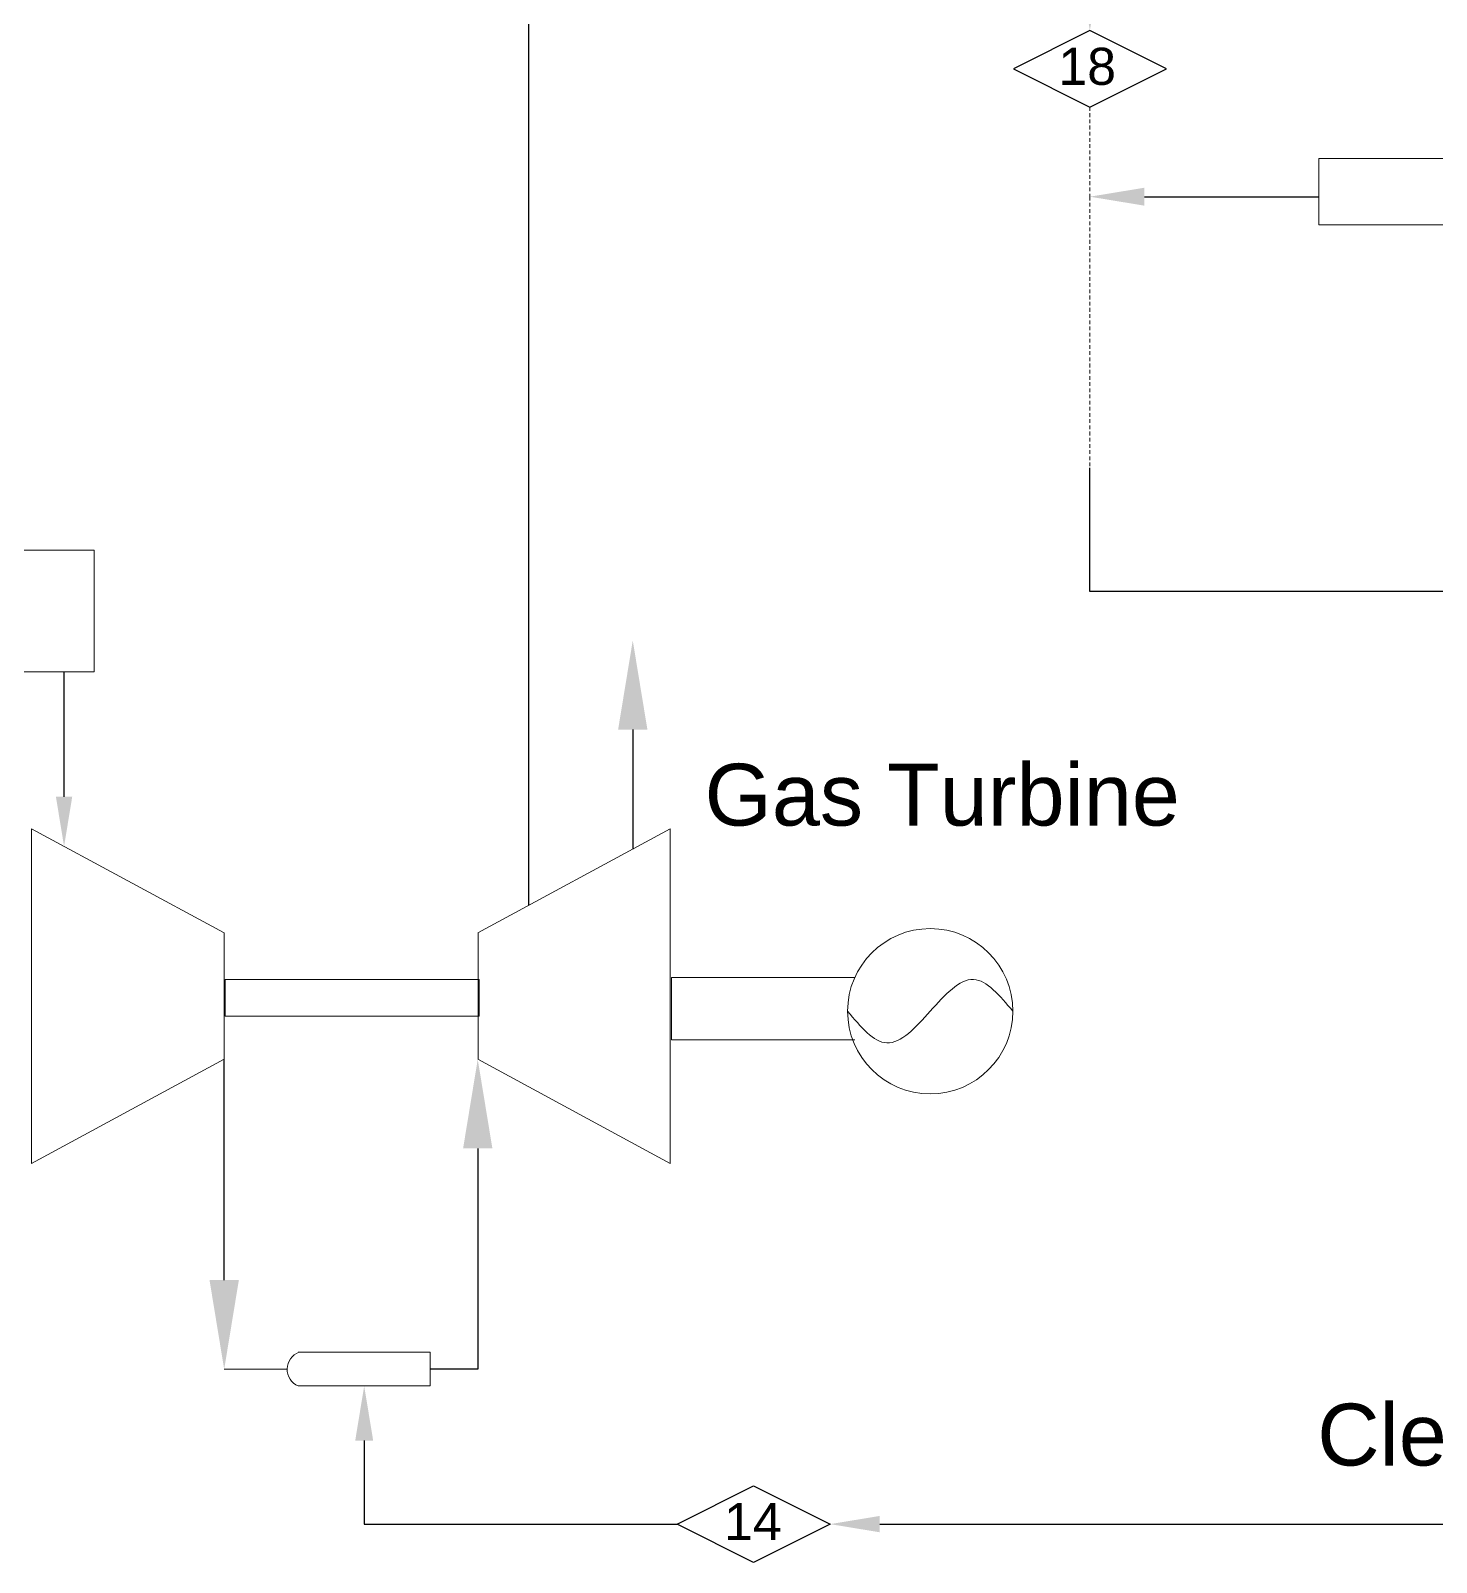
# Model space of a CAD drawing. Header units: millimetres. Extents: x 0 to 796, y 0 to 327.
# Drawn here: x 244.8 to 301.7, y 161.5 to 223.5 of the extents above; entities that cross this region are included whole.
import ezdxf
from ezdxf import colors
from ezdxf.entities.mleader import LeaderData, LeaderLine
from ezdxf.enums import TextEntityAlignment as Align
from ezdxf.math import Vec2, Vec3

# ---------------------------------------------------------------- set-up
doc = ezdxf.new("R2010")
doc.units = ezdxf.units.MM
doc.header["$LTSCALE"] = 0.25
doc.header["$MEASUREMENT"] = 0
doc.linetypes.add('ACAD_ISO02W100', pattern=[15, 12, -3])
doc.styles.get("Standard").update_dxf_attribs({"font": 'arial.ttf', "height": 1.5})

# ---------------------------------------------------------------- blocks, each defined once
blk = doc.blocks.new('DIM')
blk.add_lwpolyline([(0, 0), (3.092, 1.546), (6.185, 0), (3.092, -1.546)], close=True)
blk.add_attdef('1', text='', height=2.5).set_placement((2.878, -1.191), align=Align.CENTER)

msp = doc.modelspace()

# ---------------------------------------------------------------- linework, layer by layer
at = {"linetype": 'ACAD_ISO02W100', "lineweight": 9, "ltscale": 0.05}
for p, q in [((287.658, 220.359), (287.658, 216.737)), ((287.658, 216.737), (287.658, 205.77))]:
    msp.add_line(p, q, dxfattribs=at)
at = {"lineweight": 9}
for p, q in [((244.87, 191.178), (252.656, 186.972)), ((244.87, 191.178), (244.87, 177.653)), ((270.695, 191.178), (262.908, 186.972)), ((270.695, 191.178), (270.695, 177.653)), ((252.656, 186.972), (252.656, 181.859)), ((262.93, 186.972), (262.93, 181.859)), ((278.154, 185.169), (270.747, 185.169)), ((270.747, 185.169), (270.747, 182.643)), ((270.747, 182.643), (278.154, 182.643)), ((244.87, 177.653), (252.656, 181.859)), ((270.695, 177.653), (262.908, 181.859)), ((255.645, 170.023), (260.988, 170.023)), ((260.988, 170.023), (260.988, 168.651)), ((252.656, 169.326), (255.203, 169.326)), ((255.645, 168.651), (260.988, 168.651))]:
    msp.add_line(p, q, dxfattribs=at)
for points in [[(305.143, 218.278), (296.911, 218.278), (296.911, 215.597), (305.143, 215.597)], [(235.677, 202.439), (247.402, 202.439), (247.402, 197.526), (235.677, 197.526)], [(252.693, 183.602), (262.964, 183.602), (262.964, 185.092), (252.693, 185.092)]]:
    msp.add_lwpolyline(points, close=True, dxfattribs=at)
msp.add_circle((281.203, 183.804), 3.341, dxfattribs=at)
msp.add_arc((255.939, 169.326), 0.736, 110.77177, 246.44806, dxfattribs=at)
for points in [[(284.544, 183.804), (282.955, 185.088), (281.203, 183.804)], [(277.863, 183.804), (279.451, 182.521), (281.203, 183.804)]]:
    msp.add_spline(points, degree=3, dxfattribs=at)

# ---------------------------------------------------------------- block references
ref = msp.add_blockref('DIM', (290.751, 221.905), dxfattribs=dict(at, xscale=-1))
ref.add_attrib('1', '18', dxfattribs={"height": 1.5}).set_placement((287.551, 221.259), align=Align.CENTER)
ref = msp.add_blockref('DIM', (270.971, 163.066), dxfattribs=at)
ref.add_attrib('1', '14', dxfattribs={"height": 1.5}).set_placement((274.034, 162.419), align=Align.CENTER)

# ---------------------------------------------------------------- texts
at = {"lineweight": 9, "char_height": 2.5, "attachment_point": 1}
for s, width, gutter_width, insert in [('Gas Turbine', 24.0647, 7.5, (272.082, 193.81)), ('Clean Syngas', 22.80099, 1, (296.852, 167.936))]:
    msp.add_mtext_dynamic_manual_height_columns(s, width=width, gutter_width=gutter_width, heights=[0], dxfattribs=dict(at, insert=insert))

# ---------------------------------------------------------------- leaders
at = {"lineweight": 9}
ml = msp.add_multileader_mtext('Standard', dxfattribs=at)
ml.set_content('')
ml.set_leader_properties()
ml.build(insert=Vec2(0, 0))
ml.multileader.update_dxf_attribs({"has_dogleg": 0, "dogleg_length": 0, "arrow_head_size": 2.005})
ctx = ml.context
ctx.base_point, ctx.char_height, ctx.arrow_head_size, ctx.landing_gap_size, ctx.plane_origin = Vec3(264.96, 229.653), 0.18, 2.005, 0.09, Vec3(213.25, 228.664)
notes = []
notes.append((ctx, [(0, (1, 1, 0), (264.96, 188.081), (1, 0), 0, [(0, [(213.25, 228.664), (264.96, 228.664)], 0, [])])]))
ctx.mtext, ml.multileader.dxf.content_type = None, 0
at = {"linetype": 'ACAD_ISO02W100', "lineweight": 9, "ltscale": 0.05}
ml = msp.add_multileader_mtext('Standard', dxfattribs=at)
ml.set_content('')
ml.set_leader_properties()
ml.build(insert=Vec2(0, 0))
ml.multileader.update_dxf_attribs({"has_dogleg": 0, "dogleg_length": 0, "arrow_head_size": 2.205})
ctx = ml.context
ctx.base_point, ctx.char_height, ctx.arrow_head_size, ctx.landing_gap_size, ctx.plane_origin = Vec3(287.658, 226.678), 0.198, 2.205, 0.099, Vec3(287.658, 205.77)
ctx.text_align_type = 2
notes.append((ctx, [(0, (1, 1, 0), (287.658, 226.678), (1, 0), 0, [(0, [(287.658, 223.451)], 0, [])])]))
ctx.mtext, ml.multileader.dxf.content_type = None, 0
ml = msp.add_multileader_mtext('Standard', dxfattribs=at)
ml.set_content('')
ml.set_leader_properties()
ml.build(insert=Vec2(0, 0))
ml.multileader.update_dxf_attribs({"has_dogleg": 0, "dogleg_length": 0, "arrow_head_size": 2.205})
ctx = ml.context
ctx.base_point, ctx.char_height, ctx.arrow_head_size, ctx.landing_gap_size, ctx.plane_origin = Vec3(296.911, 216.737), 0.198, 2.205, 0.099, Vec3(287.658, 209.443)
ctx.text_align_type = 2
notes.append((ctx, [(1, (1, 1, 0), (296.911, 216.737), (1, 0), 0, [(0, [(287.658, 216.737)], 0, [])])]))
ctx.mtext, ml.multileader.dxf.content_type = None, 0
ml = msp.add_multileader_mtext('Standard', dxfattribs=at)
ml.set_content('')
ml.set_leader_properties()
ml.build(insert=Vec2(0, 0))
ml.multileader.update_dxf_attribs({"has_dogleg": 0, "dogleg_length": 0, "arrow_head_size": 2.005})
ctx = ml.context
ctx.base_point, ctx.char_height, ctx.arrow_head_size, ctx.landing_gap_size, ctx.plane_origin = Vec3(287.658, 200.77), 0.18, 2.005, 0.09, Vec3(351.721, 200.77)
notes.append((ctx, [(1, (1, 1, 0), (287.658, 205.77), (1, 0), 0, [(0, [(351.721, 200.77), (287.658, 200.77)], 0, [])])]))
ctx.mtext, ml.multileader.dxf.content_type = None, 0
at = {"lineweight": 9}
ml = msp.add_multileader_mtext('Standard', dxfattribs=at)
ml.set_content('')
ml.set_leader_properties()
ml.build(insert=Vec2(0, 0))
ml.multileader.update_dxf_attribs({"has_dogleg": 0, "dogleg_length": 0, "arrow_head_size": 3.605})
ctx = ml.context
ctx.base_point, ctx.char_height, ctx.arrow_head_size, ctx.landing_gap_size, ctx.plane_origin = Vec3(269.176, 190.358), 0.324, 3.605, 0.162, Vec3(322.383, 217.799)
notes.append((ctx, [(0, (1, 1, 0), (269.176, 190.358), (1, 0), 0, [(0, [(269.176, 198.794)], 0, [])])]))
ctx.mtext, ml.multileader.dxf.content_type = None, 0
ml = msp.add_multileader_mtext('Standard', dxfattribs=at)
ml.set_content('')
ml.set_leader_properties()
ml.build(insert=Vec2(0, 0))
ml.multileader.update_dxf_attribs({"has_dogleg": 0, "dogleg_length": 0, "arrow_head_size": 2.005})
ctx = ml.context
ctx.base_point, ctx.char_height, ctx.arrow_head_size, ctx.landing_gap_size, ctx.plane_origin = Vec3(246.182, 197.526), 0.18, 2.005, 0.09, Vec3(246.182, 190.469)
notes.append((ctx, [(0, (1, 1, 0), (246.182, 197.526), (1, 0), 0, [(0, [(246.182, 190.469)], 0, [])])]))
ctx.mtext, ml.multileader.dxf.content_type = None, 0
ml = msp.add_multileader_mtext('Standard', dxfattribs=at)
ml.set_content('')
ml.set_leader_properties()
ml.build(insert=Vec2(0, 0))
ml.multileader.update_dxf_attribs({"has_dogleg": 0, "dogleg_length": 0, "arrow_head_size": 3.605})
ctx = ml.context
ctx.base_point, ctx.char_height, ctx.arrow_head_size, ctx.landing_gap_size, ctx.plane_origin = Vec3(252.656, 181.859), 0.324, 3.605, 0.162, Vec3(305.863, 169.326)
notes.append((ctx, [(0, (1, 1, 0), (252.656, 181.859), (1, 0), 0, [(0, [(252.656, 169.326)], 0, [])])]))
ctx.mtext, ml.multileader.dxf.content_type = None, 0
ml = msp.add_multileader_mtext('Standard', dxfattribs=at)
ml.set_content('')
ml.set_leader_properties()
ml.build(insert=Vec2(0, 0))
ml.multileader.update_dxf_attribs({"has_dogleg": 0, "dogleg_length": 0, "arrow_head_size": 3.605})
ctx = ml.context
ctx.base_point, ctx.char_height, ctx.arrow_head_size, ctx.landing_gap_size, ctx.plane_origin = Vec3(260.988, 169.337), 0.324, 3.605, 0.162, Vec3(316.115, 181.859)
notes.append((ctx, [(0, (1, 1, 0), (260.988, 169.337), (-1, 0), 0, [(0, [(262.908, 181.859), (262.908, 169.337)], 0, [])])]))
ctx.mtext, ml.multileader.dxf.content_type = None, 0
ml = msp.add_multileader_mtext('Standard', dxfattribs=at)
ml.set_content('')
ml.set_leader_properties()
ml.build(insert=Vec2(0, 0))
ml.multileader.update_dxf_attribs({"has_dogleg": 0, "dogleg_length": 0, "arrow_head_size": 2.205})
ctx = ml.context
ctx.base_point, ctx.char_height, ctx.arrow_head_size, ctx.landing_gap_size, ctx.plane_origin = Vec3(270.971, 163.066), 0.198, 2.205, 0.099, Vec3(290.868, 184.185)
notes.append((ctx, [(0, (1, 1, 0), (270.971, 163.066), (1, 0), 0, [(0, [(258.317, 168.651), (258.317, 163.066)], 0, [])])]))
ctx.mtext, ml.multileader.dxf.content_type = None, 0
ml = msp.add_multileader_mtext('Standard', dxfattribs=at)
ml.set_content('')
ml.set_leader_properties()
ml.build(insert=Vec2(0, 0))
ml.multileader.update_dxf_attribs({"has_dogleg": 0, "dogleg_length": 0, "arrow_head_size": 2.005})
ctx = ml.context
ctx.base_point, ctx.char_height, ctx.arrow_head_size, ctx.landing_gap_size, ctx.plane_origin = Vec3(310.453, 167.033), 0.18, 2.005, 0.09, Vec3(279.227, 163.066)
notes.append((ctx, [(0, (1, 1, 0), (309.707, 163.066), (1, 0), 0, [(0, [(277.155, 163.066)], 0, [])])]))
ctx.mtext, ml.multileader.dxf.content_type = None, 0
for ctx, leaders in notes:
    for number, flags, end, landing, length, lines in leaders:
        leader = LeaderData()
        leader.index, (leader.has_last_leader_line, leader.has_dogleg_vector, leader.attachment_direction) = number, flags
        leader.last_leader_point, leader.dogleg_vector, leader.dogleg_length = Vec3(end), Vec3(landing), length
        for number, points, colour, breaks in lines:
            line = LeaderLine()
            line.index, line.vertices, line.color, line.breaks = number, Vec3.list(points), colors.encode_raw_color(colour), breaks
            leader.lines.append(line)
        ctx.leaders.append(leader)

doc.saveas('drawing.dxf')
